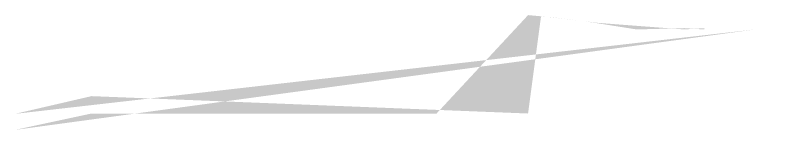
# Model space of a CAD drawing. Header units: millimetres. Extents: x 59135 to 3708801, y -250967 to 196121.
# Drawn here: x 1426634 to 1542402, y -250967 to -233402 of the extents above; entities that cross this region are included whole.
import ezdxf

# ---------------------------------------------------------------- set-up
doc = ezdxf.new("R2010")
doc.units = ezdxf.units.MM
doc.header["$LTSCALE"] = 5
doc.layers.add('ESTRUCTURA$0$H-VIA', color=253, linetype='Continuous')

msp = doc.modelspace()

# ---------------------------------------------------------------- hatches: boundary and pattern name
at = {"layer": 'ESTRUCTURA$0$H-VIA'}
h = msp.add_hatch(color=256, dxfattribs=at)
h.dxf.hatch_style = 1
edge = h.paths.add_edge_path(flags=0)
edge.add_line((1542402.1, -250942.5), (1426634.1, -250967.5))
edge.add_line((1426634.1, -250967.5), (1426634.1, -248463.2))
edge.add_line((1426634.1, -248463.2), (1438321, -248463.2))
edge.add_line((1438321, -248463.2), (1438321, -245794.7))
edge.add_line((1438321, -245794.7), (1491106.8, -248463.2))
edge.add_line((1491106.8, -248463.2), (1505102.7, -248463.2))
edge.add_line((1505102.7, -248463.2), (1505102.7, -233402.3))
edge.add_line((1505102.7, -233402.3), (1507093.4, -233550.6))
edge.add_line((1507093.4, -233550.6), (1508723.9, -233725.1))
edge.add_line((1508723.9, -233725.1), (1513823.6, -234348.9))
edge.add_line((1513823.6, -234348.9), (1515831.7, -234594.5))
edge.add_line((1515831.7, -234594.5), (1521725.4, -235595.5))
edge.add_line((1521725.4, -235595.5), (1529018.3, -235595.5))
edge.add_line((1529018.3, -235595.5), (1529018.3, -235395.5))
edge.add_line((1529018.3, -235395.5), (1532061.2, -235395.5))
edge.add_line((1532061.2, -235395.5), (1532061.2, -235602.1))
edge.add_arc((1535915.3, -294716.3), 59239.7, 86.269728, 93.730272, ccw=False)
edge.add_line((1539769.4, -235602.1), (1539769.4, -235395.5))
edge.add_line((1539769.4, -235395.5), (1542402.1, -235395.5))
edge.add_line((1542402.1, -235395.5), (1542402.1, -250942.5))
edge = h.paths.add_edge_path(flags=0)
edge.add_line((1438321, -248463.2), (1438323.5, -245802.5))
edge.add_line((1438323.5, -245802.5), (1491104.3, -248463.2))
edge.add_line((1491104.3, -248463.2), (1505102.7, -248463.2))
edge.add_line((1491106.8, -248463.2), (1505102.7, -248463.2))
edge.add_line((1438321, -245794.7), (1491106.8, -248463.2))
edge.add_line((1438321, -248463.2), (1438321, -245794.7))
edge = h.paths.add_edge_path(flags=17)
edge.add_line((1542402.1, -250942.5), (1426634.1, -250967.5))
edge.add_line((1542402.1, -235395.5), (1542402.1, -250942.5))
edge.add_line((1539769.4, -235395.5), (1542402.1, -235395.5))
edge.add_line((1539769.4, -235602.1), (1539769.4, -235395.5))
edge.add_arc((1535915.3, -294716.3), 59239.7, 86.269728, 93.730272)
edge.add_line((1532061.2, -235395.5), (1532061.2, -235602.1))
edge.add_line((1529018.3, -235395.5), (1532061.2, -235395.5))
edge.add_line((1529018.3, -235595.5), (1529018.3, -235395.5))
edge.add_line((1521725.4, -235595.5), (1529018.3, -235595.5))
edge.add_line((1515831.7, -234594.5), (1521725.4, -235595.5))
edge.add_line((1513823.6, -234348.9), (1515831.7, -234594.5))
edge.add_line((1508723.9, -233725.1), (1513823.6, -234348.9))
edge.add_line((1507093.4, -233550.6), (1508723.9, -233725.1))
edge.add_line((1505102.7, -233402.3), (1507093.4, -233550.6))
edge.add_line((1505102.7, -248463.2), (1505102.7, -233402.3))
edge.add_line((1491104.3, -248463.2), (1505102.7, -248463.2))
edge.add_line((1438323.5, -245802.5), (1491104.3, -248463.2))
edge.add_line((1438321, -248463.2), (1438323.5, -245802.5))
edge.add_line((1426634.1, -248513.2), (1438321, -248463.2))
edge.add_line((1426634.1, -250967.5), (1426634.1, -248513.2))
edge = h.paths.add_edge_path(flags=0)
edge.add_line((1426634.1, -250967.5), (1426634.1, -248463.2))
edge.add_line((1426634.1, -250967.5), (1426634.1, -248513.2))
edge.add_line((1426634.1, -248513.2), (1438321, -248463.2))
edge.add_line((1426634.1, -248463.2), (1438321, -248463.2))
edge = h.paths.add_edge_path(flags=17)
edge.add_line((1542402.1, -235395.5), (1542402.1, -250942.5))
edge.add_line((1542402.1, -250942.5), (1426634.1, -250967.5))
edge.add_line((1426634.1, -250967.5), (1426634.1, -248513.2))
edge.add_line((1426634.1, -248513.2), (1438321, -248463.2))
edge.add_line((1438321, -248463.2), (1438323.5, -245802.5))
edge.add_line((1438323.5, -245802.5), (1491104.3, -248463.2))
edge.add_line((1491104.3, -248463.2), (1505102.7, -248463.2))
edge.add_line((1505102.7, -248463.2), (1505102.7, -233402.3))
edge.add_line((1505102.7, -233402.3), (1507093.4, -233550.6))
edge.add_line((1507093.4, -233550.6), (1508723.9, -233725.1))
edge.add_line((1508723.9, -233725.1), (1513823.6, -234348.9))
edge.add_line((1513823.6, -234348.9), (1515831.7, -234594.5))
edge.add_line((1515831.7, -234594.5), (1521725.4, -235595.5))
edge.add_line((1521725.4, -235595.5), (1529018.3, -235595.5))
edge.add_line((1529018.3, -235595.5), (1529018.3, -235395.5))
edge.add_line((1529018.3, -235395.5), (1532061.2, -235395.5))
edge.add_line((1532061.2, -235395.5), (1532061.2, -235602.1))
edge.add_arc((1535915.3, -294716.3), 59239.7, 86.269728, 93.730272, ccw=False)
edge.add_line((1539769.4, -235602.1), (1539769.4, -235395.5))
edge.add_line((1539769.4, -235395.5), (1542402.1, -235395.5))
edge.add_line((1542402.1, -235395.5), (1542402.1, -235295.5))

doc.saveas('drawing.dxf')
